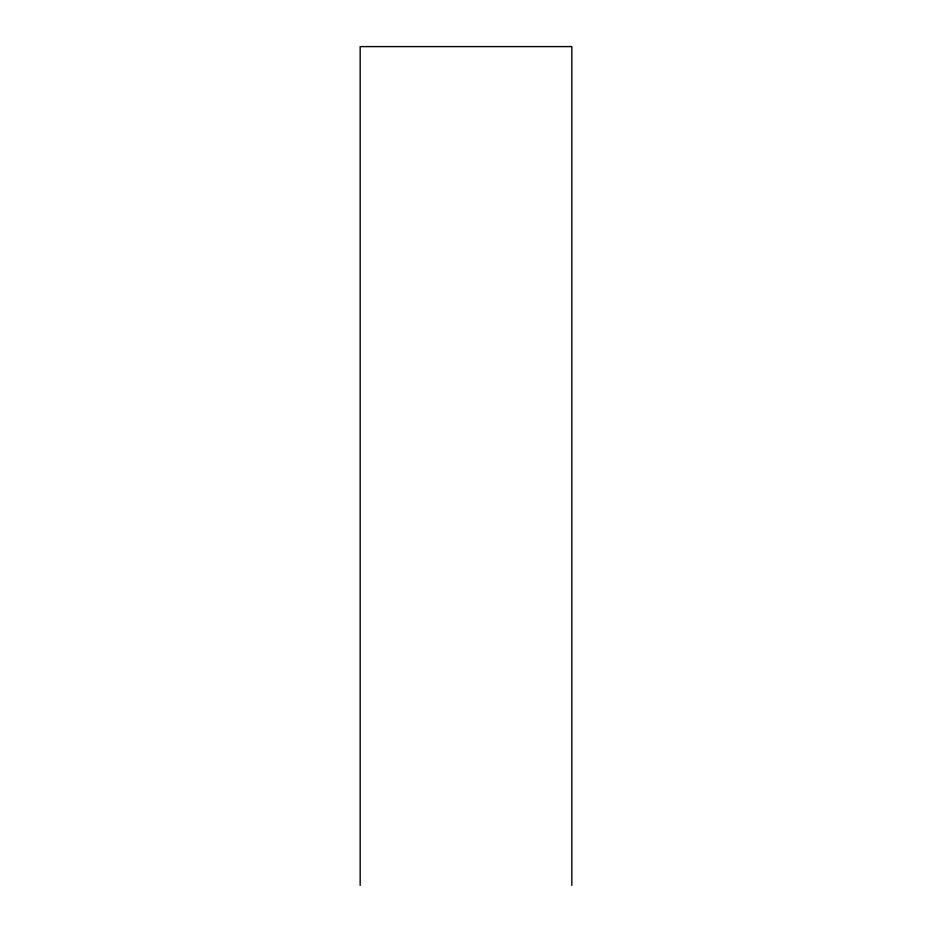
<?xml version="1.0" encoding="UTF-8"?>
<svg xmlns="http://www.w3.org/2000/svg" width="932" height="932" viewBox="0 0 932 932"><rect width="100%" height="100%" fill="white"/><g stroke="black" fill="none" stroke-linecap="round" stroke-linejoin="round"><path stroke-width="1.4" d="M571.829 885.4L571.829 46.6L360.171 46.6L360.171 885.4"/></g></svg>
